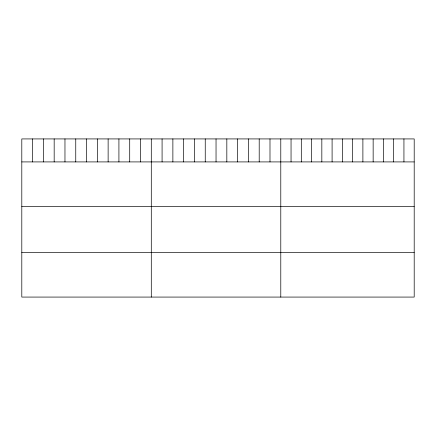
<?xml version="1.0" encoding="UTF-8"?>
<svg xmlns="http://www.w3.org/2000/svg" width="436" height="436" viewBox="0 0 436 436"><rect width="100%" height="100%" fill="white"/><g stroke="black" fill="none" stroke-linecap="round" stroke-linejoin="round"><path stroke-width="0.65" d="M414.2 161.914L414.2 297.074L21.8 297.074L21.8 138.926L414.2 138.926L414.2 161.914L21.8 161.914M21.8 206.517L414.2 206.517M21.8 252.471L414.2 252.471M403.938 138.926L403.938 161.914M393.675 138.926L393.675 161.914M383.413 138.926L383.413 161.914M373.151 138.926L373.151 161.914M362.888 138.926L362.888 161.914M352.626 138.926L352.626 161.914M342.358 138.926L342.358 161.914M332.096 138.926L332.096 161.914M321.833 138.926L321.833 161.914M311.571 138.926L311.571 161.914M301.309 138.926L301.309 161.914M291.046 138.926L291.046 161.914M280.784 138.926L280.784 297.074M269.993 138.926L269.993 161.914M259.202 138.926L259.202 161.914M248.411 138.926L248.411 161.914M237.62 138.926L237.62 161.914M226.829 138.926L226.829 161.914M216.038 138.926L216.038 161.914M205.247 138.926L205.247 161.914M194.456 138.926L194.456 161.914M183.665 138.926L183.665 161.914M172.874 138.926L172.874 161.914M162.083 138.926L162.083 161.914M151.292 138.926L151.292 297.074M140.501 138.926L140.501 161.914M129.71 138.926L129.71 161.914M118.919 138.926L118.919 161.914M108.128 138.926L108.128 161.914M97.337 138.926L97.337 161.914M86.546 138.926L86.546 161.914M75.755 138.926L75.755 161.914M64.964 138.926L64.964 161.914M54.173 138.926L54.173 161.914M43.382 138.926L43.382 161.914M32.591 138.926L32.591 161.914"/></g></svg>
